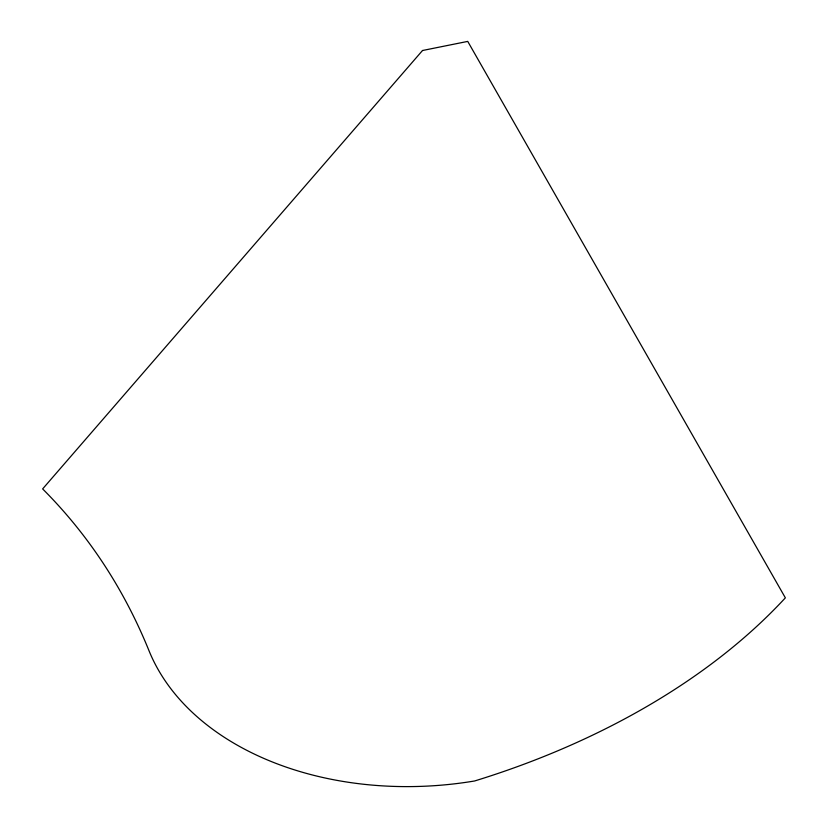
<?xml version="1.0" encoding="UTF-8"?>
<svg xmlns="http://www.w3.org/2000/svg" width="828" height="828" viewBox="0 0 828 828"><rect width="100%" height="100%" fill="white"/><g stroke="black" fill="none" stroke-linecap="round" stroke-linejoin="round"><path stroke-width="1.24" d="M422.508 50.508L42.642 488.913A1781.887 917.797 -40.7 0 1 149.071 650.88A289.8 204.174 -5.7 0 0 474.641 780.97A594.825 372.538 -9.2 0 0 785.358 597.847L467.737 41.4L422.508 50.508"/></g></svg>
